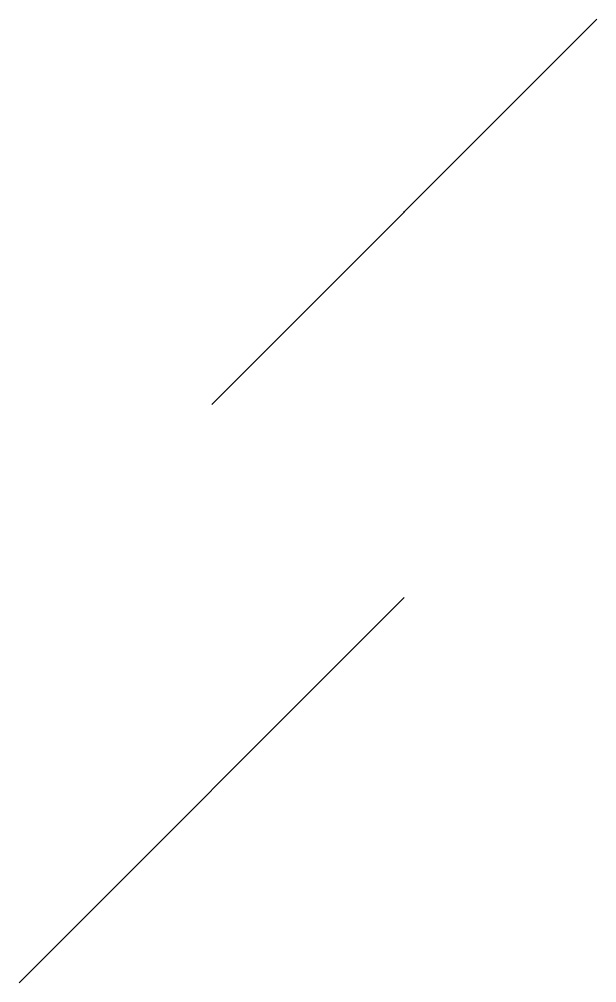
# Model space of a CAD drawing. Header units: metres. Extents: x 10 to 52, y 10 to 52.
# Drawn here: x 10 to 25, y 10 to 35 of the extents above; entities outside this region: 3.
import ezdxf

# ---------------------------------------------------------------- set-up
doc = ezdxf.new("R2010")
doc.units = ezdxf.units.M
for name, color, linetype in [('ANOMALIES', 1, 'Continuous'), ('UTILITIES', 3, 'Continuous'), ('ZONES', 5, 'Continuous')]:
    doc.layers.add(name, color=color, linetype=linetype)

msp = doc.modelspace()

# ---------------------------------------------------------------- linework, layer by layer
at = {"layer": 'ANOMALIES'}
msp.add_lwpolyline([(10, 10), (20, 20)], dxfattribs=at)
for p in [(50, 50), (20, 30)]:
    msp.add_point(p, dxfattribs=at)
at = {"layer": 'UTILITIES'}
for points in [[(48, 48), (52, 52)], [(15, 25), (25, 35)]]:
    msp.add_lwpolyline(points, dxfattribs=at)
at = {"layer": 'ZONES'}
msp.add_lwpolyline([(10, 10), (20, 20)], dxfattribs=at)
for p in [(50, 50), (20, 30)]:
    msp.add_point(p, dxfattribs=at)

doc.saveas('drawing.dxf')
